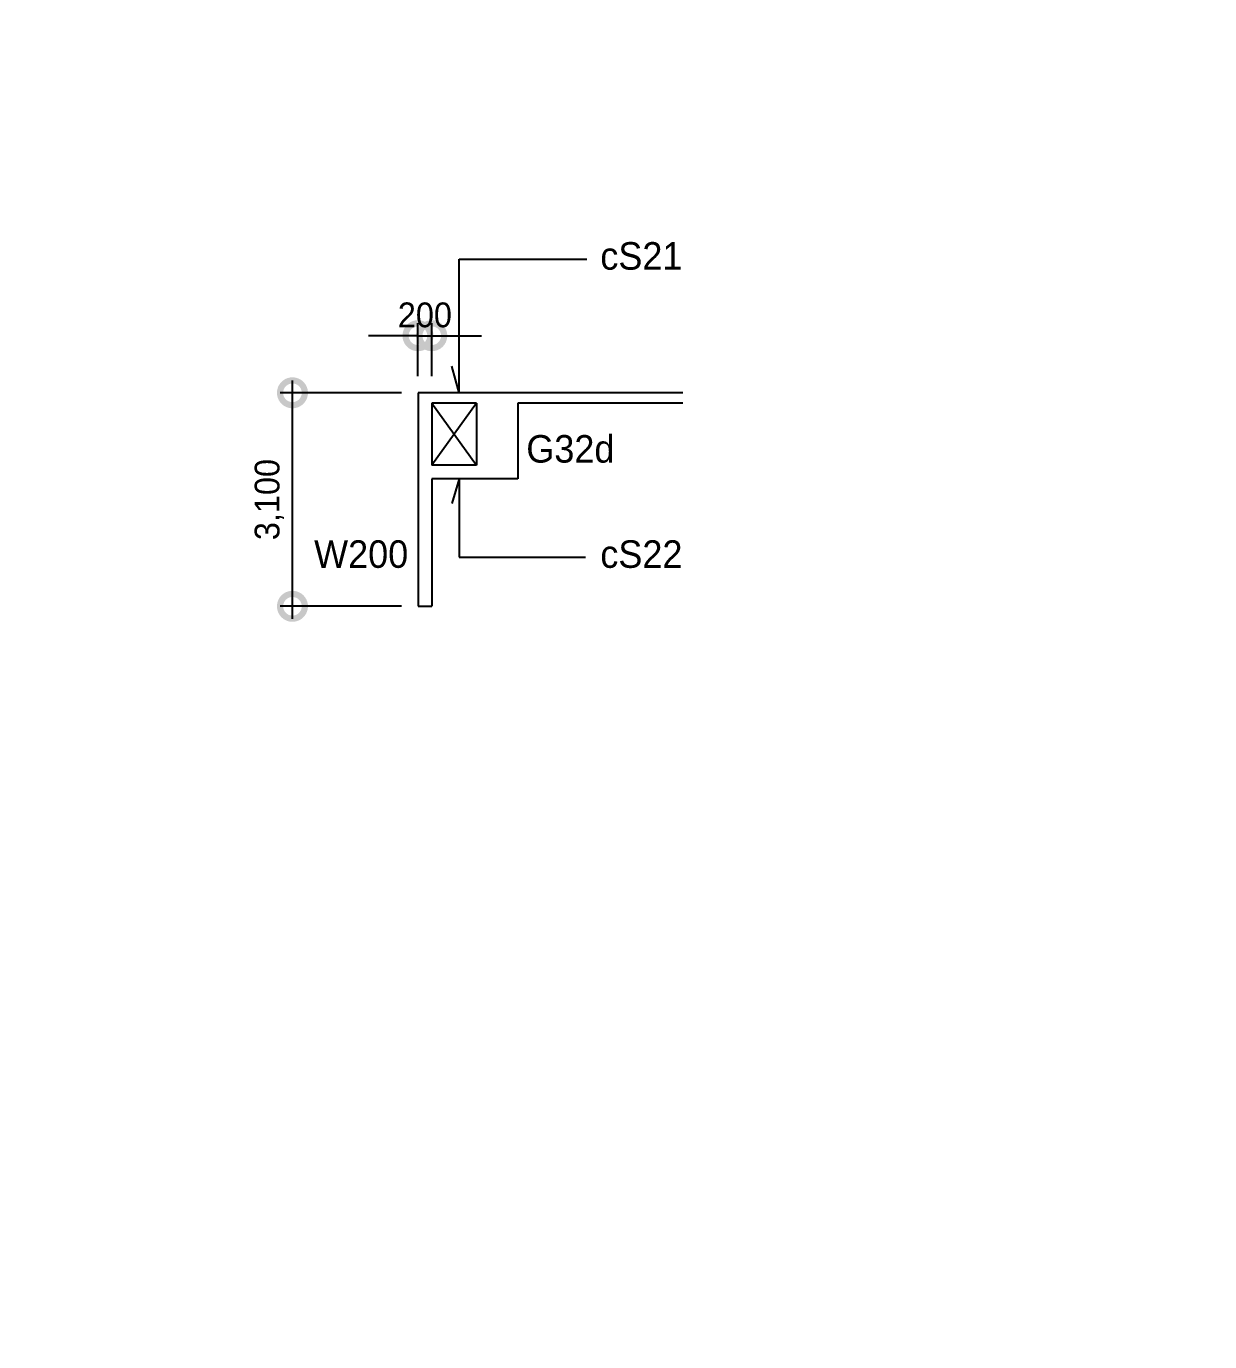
# Model space of a CAD drawing. Header units: millimetres. Extents: x -91198 to 200029, y -144 to 153500.
# Drawn here: x 123908 to 141093, y 52255 to 71355 of the extents above; entities that cross this region are included whole.
import ezdxf

# ---------------------------------------------------------------- set-up
doc = ezdxf.new("R2010")
doc.units = ezdxf.units.MM
doc.layers.get('Defpoints').update_dxf_attribs({"color": 159})
doc.layers.add('NOPLOT', color=191, linetype='Continuous', plot=False)
doc.styles.add('Gdim', font='', dxfattribs={"width": 0.9})
doc.styles.add('Gtx', font='')
doc.styles.get('Gdim').set_extended_font_data('Dotum')
doc.styles.get('Gtx').set_extended_font_data('Dotum')
doc.dimstyles.new('Gdim200', dxfattribs={"dimscale": 200, "dimtxt": 3, "dimasz": 1.2, "dimexe": 2, "dimexo": 3, "dimgap": 1, "dimtad": 1, "dimdsep": 46, "dimlunit": 6, "dimtxsty": 'Gdim', "dimblk1": '_CIDOT', "dimblk2": '_CIDOT', "dimsah": 1, "dimcen": 2.5, "dimdle": 2, "dimclrd": 1, "dimclre": 1, "dimclrt": 3, "dimazin": 2, "dimtfac": 1, "dimtix": 1, "dimtmove": 2, "dimatfit": 3, "dimldrblk": '_CIDOT', "dimfxl": 2, "dimtolj": 1, "dimtzin": 0, "dimarcsym": 0})
doc.dimstyles.new('Gdim300', dxfattribs={"dimscale": 300, "dimtxt": 3, "dimasz": 6, "dimexe": 1.5, "dimexo": 2, "dimgap": 1, "dimtad": 1, "dimdec": 0, "dimzin": 0, "dimdsep": 46, "dimlunit": 6, "dimtxsty": 'Gtx', "dimblk": 'DOTSMALL', "dimblk1": 'DOTSMALL', "dimblk2": 'DOTSMALL', "dimcen": 1.5, "dimdle": 1.5, "dimclrd": 1, "dimclre": 1, "dimclrt": 256, "dimazin": 0, "dimtfac": 1, "dimtdec": 0, "dimtix": 1, "dimtmove": 2, "dimatfit": 3, "dimldrblk": 'DOTSMALL', "dimfxl": 1, "dimtolj": 1, "dimtzin": 0, "dimlwd": -1, "dimlwe": -1, "dimarcsym": 0})

# ---------------------------------------------------------------- blocks, each defined once
blk = doc.blocks.new('_CIDOT')
at = {"color": 0, "linetype": 'ByBlock'}
blk.add_line((2, 0), (-1, 0), dxfattribs=at)
at = {"color": 0, "linetype": 'ByBlock', "const_width": 0.5}
blk.add_lwpolyline([(-0.25, 0, 1), (0.25, 0, 1)], format="xyb", close=True, dxfattribs=at)
blk = doc.blocks.new('*D1598')
at = {"layer": 'Defpoints', "color": 155, "lineweight": -2, "transparency": 16777216}
for p, q in [((138834, 97805), (139254, 97805)), ((139134, 97877), (139134, 97949)), ((139134, 97505), (139134, 97805)), ((138834, 97505), (139254, 97505)), ((139134, 97433), (139134, 97361)), ((-888, 600), (-468, 600)), ((-588, 72), (-588, 528)), ((-888, 0), (-468, 0))]:
    blk.add_line(p, q, dxfattribs=at)
at = {"layer": 'Defpoints', "color": 0, "transparency": 16777216}
for p in [(138654, 97805), (139134, 97805), (138654, 97505), (-1068, 600), (-588, 600), (-1068, 0)]:
    blk.add_point(p, dxfattribs=at)
at = {"layer": 'Defpoints', "color": 155, "lineweight": -2, "transparency": 16777216, "xscale": 71.99999999999994, "yscale": 71.99999999999994, "zscale": 71.99999999999994}
for p, rotation in [((139134, 97805), 270), ((139134, 97505), 90), ((-588, 600), 90), ((-588, 0), 270)]:
    blk.add_blockref('_CIDOT', p, dxfattribs=dict(at, rotation=rotation))
at = {"layer": 'Defpoints', "color": 3, "transparency": 16777216, "char_height": 180, "attachment_point": 5, "rotation": 90, "style": 'Gdim'}
for s, insert in [('\\A1;{\\C155;300}', (138983, 97655)), ('\\A1;{\\C155;600}', (-738, 300))]:
    blk.add_mtext(s, dxfattribs=dict(at, insert=insert))
blk = doc.blocks.new('*D1614')
at = {"layer": 'Defpoints', "color": 155, "lineweight": -2, "transparency": 16777216}
for p, q in [((172034, 107177), (172034, 107249)), ((171734, 107105), (172154, 107105)), ((172034, 106705), (172034, 107105)), ((171734, 106705), (172154, 106705)), ((172034, 106633), (172034, 106561)), ((-1725, 750), (-1305, 750)), ((-1425, 122), (-1425, 678)), ((-1725, 50), (-1305, 50))]:
    blk.add_line(p, q, dxfattribs=at)
at = {"layer": 'Defpoints', "color": 0, "transparency": 16777216}
for p in [(171554, 107105), (172034, 107105), (171554, 106705), (-1905, 750), (-1425, 750), (-1905, 50)]:
    blk.add_point(p, dxfattribs=at)
at = {"layer": 'Defpoints', "color": 155, "lineweight": -2, "transparency": 16777216, "xscale": 71.99999999999994, "yscale": 71.99999999999994, "zscale": 71.99999999999994}
for p, rotation in [((172034, 107105), 270), ((172034, 106705), 90), ((-1425, 750), 90), ((-1425, 50), 270)]:
    blk.add_blockref('_CIDOT', p, dxfattribs=dict(at, rotation=rotation))
at = {"layer": 'Defpoints', "color": 3, "transparency": 16777216, "char_height": 180, "attachment_point": 5, "rotation": 90, "style": 'Gdim'}
for s, insert in [('\\A1;{\\C155;400}', (171883, 106905)), ('\\A1;{\\C155;700}', (-1576, 400))]:
    blk.add_mtext(s, dxfattribs=dict(at, insert=insert))
blk = doc.blocks.new('*D1616')
at = {"layer": 'Defpoints', "color": 155, "lineweight": -2, "transparency": 16777216}
for p, q in [((171834, 104105), (172254, 104105)), ((172134, 103577), (172134, 104033)), ((171834, 103505), (172254, 103505)), ((-1725, 700), (-1305, 700)), ((-1425, 172), (-1425, 628)), ((-1725, 100), (-1305, 100))]:
    blk.add_line(p, q, dxfattribs=at)
at = {"layer": 'Defpoints', "color": 0, "transparency": 16777216}
for p in [(171654, 104105), (172134, 104105), (171654, 103505), (-1905, 700), (-1425, 700), (-1905, 100)]:
    blk.add_point(p, dxfattribs=at)
at = {"layer": 'Defpoints', "color": 155, "lineweight": -2, "transparency": 16777216, "xscale": 71.99999999999994, "yscale": 71.99999999999994, "zscale": 71.99999999999994}
for p, rotation in [((172134, 104105), 90), ((172134, 103505), 270), ((-1425, 700), 90), ((-1425, 100), 270)]:
    blk.add_blockref('_CIDOT', p, dxfattribs=dict(at, rotation=rotation))
at = {"layer": 'Defpoints', "color": 3, "transparency": 16777216, "char_height": 180, "attachment_point": 5, "rotation": 90, "style": 'Gdim'}
for insert in [(171983, 103805), (-1576, 400)]:
    blk.add_mtext('\\A1;{\\C155;600}', dxfattribs=dict(at, insert=insert))
blk = doc.blocks.new('_DotSmall')
at = {"color": 0, "linetype": 'ByBlock', "const_width": 0.5}
blk.add_lwpolyline([(-0.0625, 0, 1), (0.0625, 0, 1)], format="xyb", close=True, dxfattribs=at)
blk = doc.blocks.new('*D1621')
at = {"layer": 'Defpoints', "color": 0, "transparency": 16777216}
for p in [(127773, 66033), (129596, 66033), (129596, 62933)]:
    blk.add_point(p, dxfattribs=at)
at = {"layer": 'NOPLOT', "color": 1, "transparency": 16777216}
for p, q in [((127773, 62753), (127773, 66213)), ((129356, 66033), (127593, 66033)), ((129356, 62933), (127593, 62933))]:
    blk.add_line(p, q, dxfattribs=at)
at = {"layer": 'NOPLOT', "color": 1, "transparency": 16777216, "xscale": 720, "yscale": 720, "zscale": 720}
for p, rotation in [((127773, 66033), 90), ((127773, 62933), 270)]:
    blk.add_blockref('_DotSmall', p, dxfattribs=dict(at, rotation=rotation))
at = {"layer": 'NOPLOT', "transparency": 16777216, "insert": (127438, 64483), "char_height": 360, "attachment_point": 5, "rotation": 90, "style": 'Gtx'}
blk.add_mtext('\\A1;3,100', dxfattribs=at)
blk = doc.blocks.new('*D1622')
at = {"layer": 'Defpoints', "color": 155, "lineweight": -2, "transparency": 16777216}
for p, q in [((-788, 600), (-368, 600)), ((-488, 72), (-488, 528)), ((-788, 0), (-368, 0))]:
    blk.add_line(p, q, dxfattribs=at)
at = {"layer": 'Defpoints', "color": 0, "transparency": 16777216}
for p in [(129796, 66862), (129596, 66033), (129796, 66033, 0), (-968, 600), (-488, 600), (-968, 0)]:
    blk.add_point(p, dxfattribs=at)
at = {"layer": 'NOPLOT', "color": 1, "transparency": 16777216}
for p, q in [((129596, 66273), (129596, 67042)), ((129796, 66273), (129796, 67042)), ((129596, 66862), (128876, 66862)), ((129596, 66862), (129796, 66862)), ((129796, 66862), (130516, 66862))]:
    blk.add_line(p, q, dxfattribs=at)
at = {"layer": 'Defpoints', "color": 155, "lineweight": -2, "transparency": 16777216, "xscale": 71.99999999999994, "yscale": 71.99999999999994, "zscale": 71.99999999999994}
for p, rotation in [((-488, 600), 90), ((-488, 0), 270)]:
    blk.add_blockref('_CIDOT', p, dxfattribs=dict(at, rotation=rotation))
at = {"layer": 'NOPLOT', "color": 1, "transparency": 16777216, "xscale": 720, "yscale": 720, "zscale": 720}
blk.add_blockref('_DotSmall', (129596, 66862), dxfattribs=at)
at = {"layer": 'NOPLOT', "color": 1, "transparency": 16777216, "xscale": 720, "yscale": 720, "zscale": 720, "rotation": 180}
blk.add_blockref('_DotSmall', (129796, 66862), dxfattribs=at)
at = {"layer": 'Defpoints', "color": 3, "transparency": 16777216, "insert": (-638, 300), "char_height": 180, "attachment_point": 5, "rotation": 90, "style": 'Gdim'}
blk.add_mtext('\\A1;{\\C155;600}', dxfattribs=at)
at = {"layer": 'NOPLOT', "transparency": 16777216, "insert": (129696, 67162), "char_height": 360, "attachment_point": 5, "style": 'Gtx'}
blk.add_mtext('\\A1;200', dxfattribs=at)
blk = doc.blocks.new('*D1624')
at = {"layer": 'Defpoints', "color": 155, "lineweight": -2, "transparency": 16777216}
for p, q in [((-388, 572), (-388, 644)), ((-688, 500), (-268, 500)), ((-388, 100), (-388, 500)), ((-688, 100), (-268, 100)), ((-388, 28), (-388, -44))]:
    blk.add_line(p, q, dxfattribs=at)
at = {"layer": 'Defpoints', "color": 0, "linetype": 'ByBlock', "transparency": 16777216}
for p in [(198975, 66455, 0), (198975, 66255), (199804, 66255)]:
    blk.add_point(p, dxfattribs=at)
at = {"layer": 'Defpoints', "color": 0, "transparency": 16777216}
for p in [(-868, 500), (-388, 500), (-868, 100)]:
    blk.add_point(p, dxfattribs=at)
at = {"layer": 'NOPLOT', "color": 1, "linetype": 'ByBlock', "transparency": 16777216}
for p, q in [((199804, 66455), (199804, 67175)), ((199215, 66455), (199984, 66455)), ((199804, 66455), (199804, 66255)), ((199215, 66255), (199984, 66255)), ((199804, 66255), (199804, 65535))]:
    blk.add_line(p, q, dxfattribs=at)
at = {"layer": 'Defpoints', "color": 155, "lineweight": -2, "transparency": 16777216, "xscale": 71.99999999999994, "yscale": 71.99999999999994, "zscale": 71.99999999999994}
for p, rotation in [((-388, 500), 270), ((-388, 100), 90)]:
    blk.add_blockref('_CIDOT', p, dxfattribs=dict(at, rotation=rotation))
at = {"layer": 'NOPLOT', "color": 1, "linetype": 'ByBlock', "transparency": 16777216, "xscale": 720, "yscale": 720, "zscale": 720}
for p, rotation in [((199804, 66455), 270), ((199804, 66255), 90)]:
    blk.add_blockref('_DotSmall', p, dxfattribs=dict(at, rotation=rotation))
at = {"layer": 'Defpoints', "color": 3, "transparency": 16777216, "insert": (-538, 300), "char_height": 180, "attachment_point": 5, "rotation": 90, "style": 'Gdim'}
blk.add_mtext('\\A1;{\\C155;400}', dxfattribs=at)
at = {"layer": 'NOPLOT', "linetype": 'ByBlock', "lineweight": -2, "transparency": 16777216, "insert": (199504, 66355), "char_height": 360, "attachment_point": 5, "rotation": 90, "style": 'Gtx'}
blk.add_mtext('\\A1;200', dxfattribs=at)

msp = doc.modelspace()

# ---------------------------------------------------------------- linework, layer by layer
at = {"layer": 'NOPLOT', "linetype": 'ByBlock', "lineweight": -2}
for p, q in [((130193.704, 66032.659), (130193.704, 67975.659)), ((130193.704, 67975.659), (132050.204, 67975.659)), ((130193.704, 66032.659), (130085.204, 66417.659, 0)), ((130193.704, 64782.659), (130089.721, 64426.762)), ((130193.704, 64782.659), (130193.704, 63646.335)), ((130193.704, 63646.335), (132029.709, 63646.335))]:
    msp.add_line(p, q, dxfattribs=at)
at = {"layer": 'NOPLOT'}
for p, q in [((133440.75, 66032.659), (129596.22, 66032.659)), ((129596.22, 66032.659), (129596.22, 62932.659)), ((130446.22, 65882.659), (129796.22, 65882.659)), ((129796.22, 65882.659), (129796.22, 64982.659)), ((130446.22, 65882.659), (129796.22, 64982.659)), ((129796.22, 65882.659), (130446.22, 64982.659)), ((130446.22, 65882.659), (130446.22, 64982.659)), ((133440.75, 65882.659), (131046.22, 65882.659)), ((131046.22, 65882.659), (131046.22, 64782.659)), ((130446.22, 64982.659), (129796.22, 64982.659)), ((131046.22, 64782.659), (129796.22, 64782.659)), ((129796.22, 64782.659), (129796.22, 62932.659)), ((129596.22, 62932.659), (129796.22, 62932.659))]:
    msp.add_line(p, q, dxfattribs=at)

# ---------------------------------------------------------------- texts
at = {"layer": 'NOPLOT', "linetype": 'ByBlock', "style": 'Gtx'}
for s, p in [('cS21', (132243.704, 67820.659, 0)), ('G32d', (131168.696, 65019.212)), ('W200', (128087.236, 63491.335, 0)), ('cS22', (132243.704, 63491.335, 0))]:
    msp.add_text(s, height=400, dxfattribs=at).set_placement(p)

# ---------------------------------------------------------------- dimensions: what is measured, and where the dimension line sits
at = {"layer": 'Defpoints'}
for base, p1, p2, picture, middle in [((172033.571, 107105.018), (171553.571, 106705.018), (171553.571, 107105.018), '*D1614', (171883.449, 106905.018)), ((172133.571, 104105.018), (171653.571, 103505.018), (171653.571, 104105.018), '*D1616', (171983.449, 103805.018)), ((139133.571, 97805.018), (138653.571, 97505.018), (138653.571, 97805.018), '*D1598', (138983.449, 97655.018))]:
    dim = msp.add_linear_dim(base=base, p1=p1, p2=p2, angle=90, text='{\\C155;<>}', dimstyle='Gdim200', override={"dimscale": 60, "dimzin": 8, "dimclrd": 155, "dimclre": 155}, dxfattribs=at)
    dim.commit()
    dim.dimension.update_dxf_attribs({"geometry": picture, "text_midpoint": middle})
at = {"layer": 'NOPLOT'}
for base, p1, p2, angle, picture, middle in [((129796.22, 66862.183), (129596.22, 66032.659), (129796.22, 66032.659, 0), 180, '*D1622', (129696.22, 67162.427)), ((127772.838, 66032.659), (129596.22, 62932.659), (129596.22, 66032.659), 270, '*D1621', (127437.913, 64482.659))]:
    dim = msp.add_linear_dim(base=base, p1=p1, p2=p2, angle=angle, dimstyle='Gdim300', override={"dimscale": 120}, dxfattribs=at)
    dim.commit()
    dim.dimension.update_dxf_attribs({"geometry": picture, "text_midpoint": middle})
at = {"layer": 'NOPLOT', "linetype": 'ByBlock', "lineweight": -2}
dim = msp.add_linear_dim(base=(199804.088, 66255.257), p1=(198974.564, 66455.257, 0), p2=(198974.564, 66255.257), angle=90, dimstyle='Gdim300', override={"dimscale": 120}, dxfattribs=at)
dim.commit()
dim.dimension.update_dxf_attribs({"geometry": '*D1624', "text_midpoint": (199503.843, 66355.257)})

doc.saveas('drawing.dxf')
